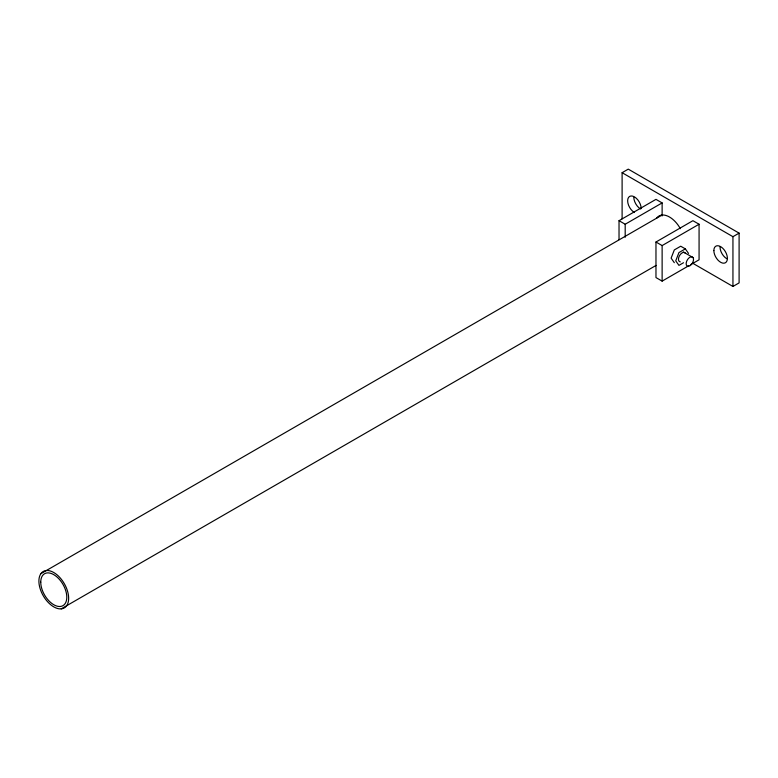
<?xml version="1.0" encoding="UTF-8"?>
<svg xmlns="http://www.w3.org/2000/svg" width="778" height="778" viewBox="0 0 778 778"><rect width="100%" height="100%" fill="white"/><g stroke="black" fill="none" stroke-linecap="round" stroke-linejoin="round"><path stroke-width="1.17" d="M622.108 218.822L622.108 172.697L628.264 169.137L739.1 233.128L739.1 282.9L732.944 286.46L693.208 263.518M619.025 239.643L619.025 220.689L655.971 199.363L662.127 202.912L662.127 215.944M619.025 220.689L625.191 224.239L662.127 202.912M40.894 573.678L662.088 215.029M688.812 265.716L662.127 281.121L655.971 277.571L655.971 242.016L692.916 220.689L699.072 224.239L699.072 259.794L690.864 264.53M655.971 242.016L662.127 245.576L699.072 224.239M61.209 608.863A21.025 12.137 60 0 0 61.209 579.124A21.025 12.137 60 0 0 38.9 581.108A21.025 12.137 60 0 0 61.209 608.863L656.087 265.405M688.54 253.434L685.34 248.882L678.941 252.578L675.742 260.825L678.941 265.376L683.512 262.731M622.108 172.697L732.944 236.687L739.1 233.128M685.34 248.882L680.721 246.218L674.322 249.913L671.122 258.15L674.322 262.711M683.327 251.984L693.042 257.586A5.222 3.015 -60 0 1 689.843 265.833A5.222 3.015 -60 0 1 686.643 261.282A5.222 3.015 -60 0 1 693.042 257.586M732.944 236.687L732.944 286.46M662.127 245.576L662.127 281.121M625.191 224.239L625.191 237.28M656.642 218.18A21.025 12.137 60 0 1 680.342 228.674M634.42 212.511A9.579 5.534 60 0 1 627.651 200.782A9.579 5.534 60 0 1 634.42 196.873A9.579 5.534 60 0 1 641.198 208.601M640.576 208.961A9.579 5.534 60 0 1 633.807 197.223M726.788 258.724A9.579 5.534 60 0 1 720.01 246.996M680.293 261.885A5.222 3.015 -60 0 1 679.534 255.622A5.222 3.015 -60 0 1 685.34 253.142M40.748 582.177A18.419 10.629 60 0 0 60.285 606.48A18.419 10.629 60 0 0 60.285 580.437A18.419 10.629 60 0 0 40.748 582.177M713.854 250.545A9.579 5.534 60 0 0 724.017 263.188A9.579 5.534 60 0 0 724.017 249.641A9.579 5.534 60 0 0 713.854 250.545"/></g></svg>
